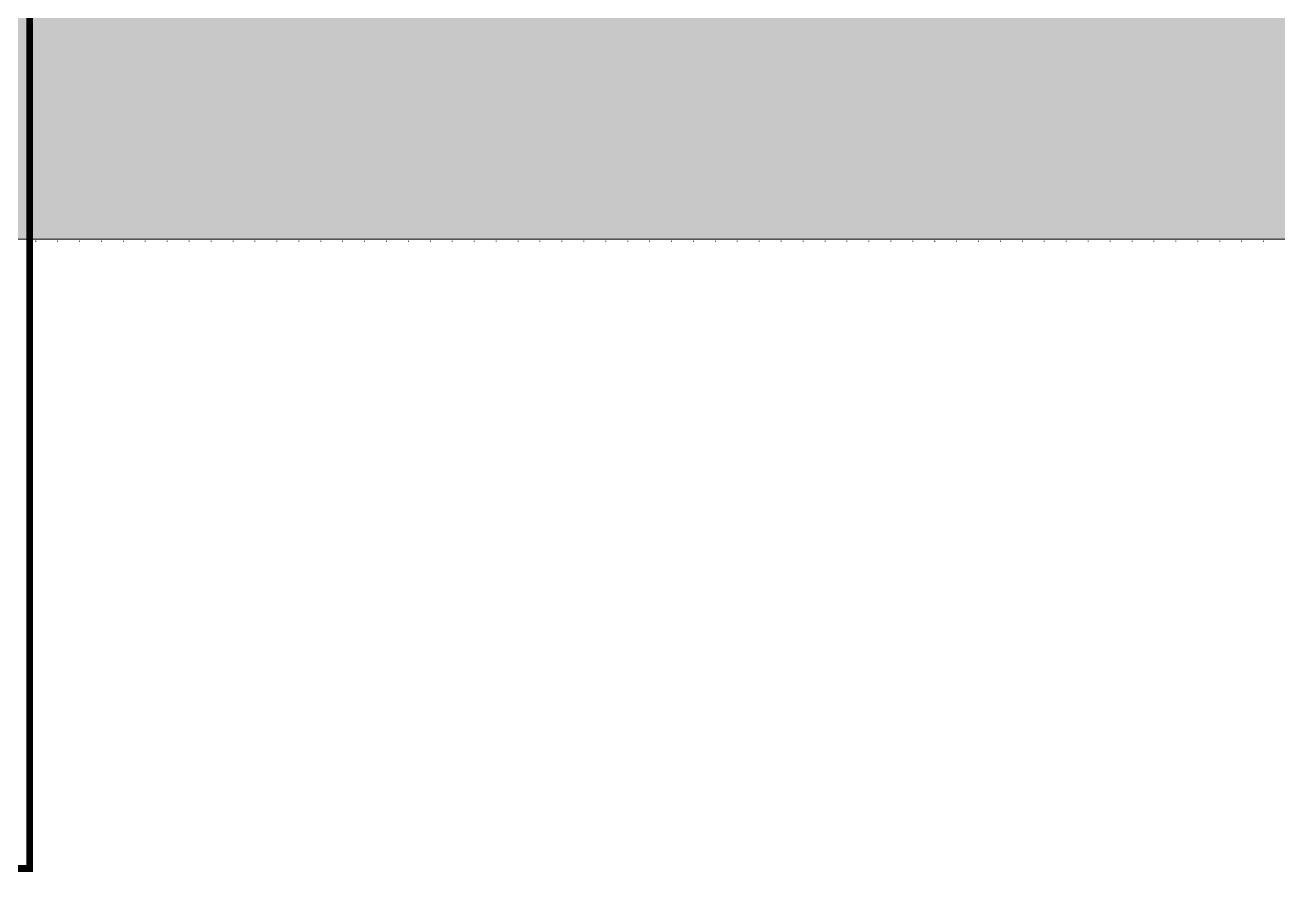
# Model space of a CAD drawing. Extents: x -1281 to 23780, y 0 to 7214.
# Drawn here: x 4085.2 to 4269.5, y 191.9 to 316.5 of the extents above; entities that cross this region are included whole.
import ezdxf

# ---------------------------------------------------------------- set-up
doc = ezdxf.new("R2010")
doc.units = 0
doc.header["$LTSCALE"] = 25
doc.header["$MEASUREMENT"] = 0
doc.linetypes.add('DOT2', pattern=[0.125, 0, -0.125])
doc.linetypes.add('HIDDEN2', pattern=[4.7625, 3.175, -1.5875])
for name, color, linetype, lineweight in [('06D', 9, 'Continuous', 9), ('09', 9, 'Continuous', 9), ('10', 9, 'Continuous', 9), ('20', 9, 'DOT2', 9), ('21', 9, 'Continuous', 9)]:
    doc.layers.add(name, color=color, linetype=linetype, lineweight=lineweight)

# ---------------------------------------------------------------- blocks, each defined once
blk = doc.blocks.new('p-zemin kat')
at = {"layer": '09'}
h = blk.add_hatch(dxfattribs=at)
h.set_pattern_fill('SQUARE', color=252, scale=20, style=0)
h.paths.add_polyline_path([(4025.5, 285), (4822.5, 285), (4822.5, 2034.32), (4787.5, 2034.32), (4787.5, 320), (4025.5, 320)])
at = {"layer": '06D'}
blk.add_lwpolyline([(4025.5, 285), (4822.5, 285), (4822.5, 2034.32), (4787.5, 2034.32), (4787.5, 320), (4025.5, 320), (4025.5, 285)], close=True, dxfattribs=at)
at = {"layer": '20'}
blk.add_lwpolyline([(1719.56, 284.7), (4822.79, 284.7), (4822.79, 2034.32)], dxfattribs=at)

msp = doc.modelspace()

# ---------------------------------------------------------------- linework, layer by layer
at = {"layer": '21', "linetype": 'HIDDEN2', "ltscale": 0.1, "const_width": 1}
msp.add_lwpolyline([(3255.27, 599.68), (4085.88, 599.68), (4085.88, 192.44), (3255.27, 192.44)], close=True, dxfattribs=at)

# ---------------------------------------------------------------- block references
at = {"layer": '10'}
msp.add_blockref('p-zemin kat', (0, 0), dxfattribs=at)

doc.saveas('drawing.dxf')
